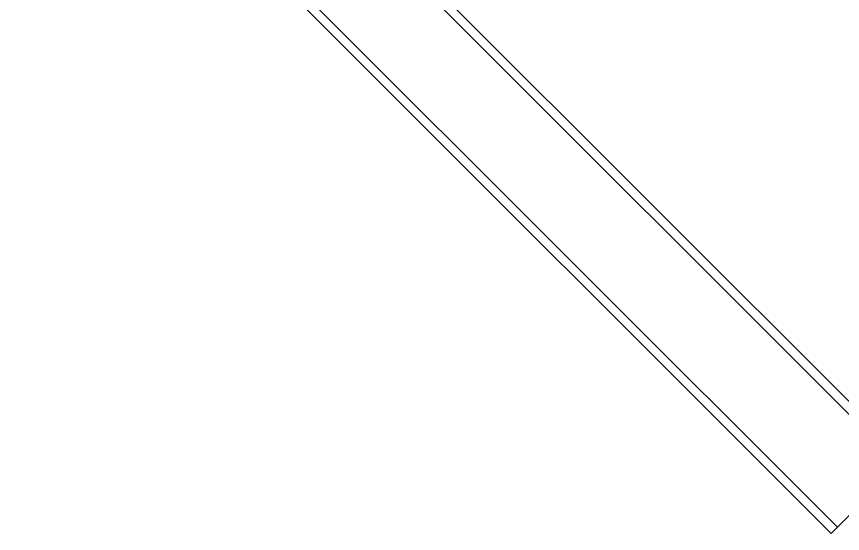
# Model space of a CAD drawing. Extents: x 1382187 to 1725648, y 860327 to 1571294.
# Drawn here: x 1526506 to 1529119, y 1235925 to 1237562 of the extents above; entities that cross this region are included whole.
import ezdxf

# ---------------------------------------------------------------- set-up
doc = ezdxf.new("R2010")
doc.units = 0
doc.header["$LTSCALE"] = 1000
doc.header["$MEASUREMENT"] = 0

msp = doc.modelspace()

# ---------------------------------------------------------------- linework, layer by layer
for p, q in [((1529320.4, 1236162.6), (1526743.1, 1238739.8)), ((1529300.2, 1236142.3), (1526722.9, 1238719.6)), ((1529103.6, 1235945.7), (1526526.3, 1238523)), ((1529083.3, 1235925.5), (1526506.1, 1238502.8)), ((1529320.4, 1236162.6), (1529083.3, 1235925.5))]:
    msp.add_line(p, q)

doc.saveas('drawing.dxf')
